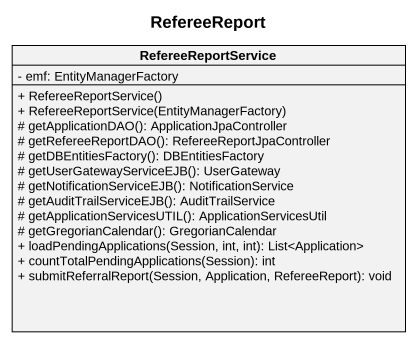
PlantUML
@startuml
title RefereeReport
hide circle
hide empty members
skinparam classAttributeIconSize 0
class RefereeReportService {
  - emf: EntityManagerFactory
  + RefereeReportService()
  + RefereeReportService(EntityManagerFactory)
  # getApplicationDAO(): ApplicationJpaController
  # getRefereeReportDAO(): RefereeReportJpaController
  # getDBEntitiesFactory(): DBEntitiesFactory
  # getUserGatewayServiceEJB(): UserGateway
  # getNotificationServiceEJB(): NotificationService
  # getAuditTrailServiceEJB(): AuditTrailService
  # getApplicationServicesUTIL(): ApplicationServicesUtil
  # getGregorianCalendar(): GregorianCalendar
  + loadPendingApplications(Session, int, int): List<Application>
  + countTotalPendingApplications(Session): int
  + submitReferralReport(Session, Application, RefereeReport): void
}
@enduml
